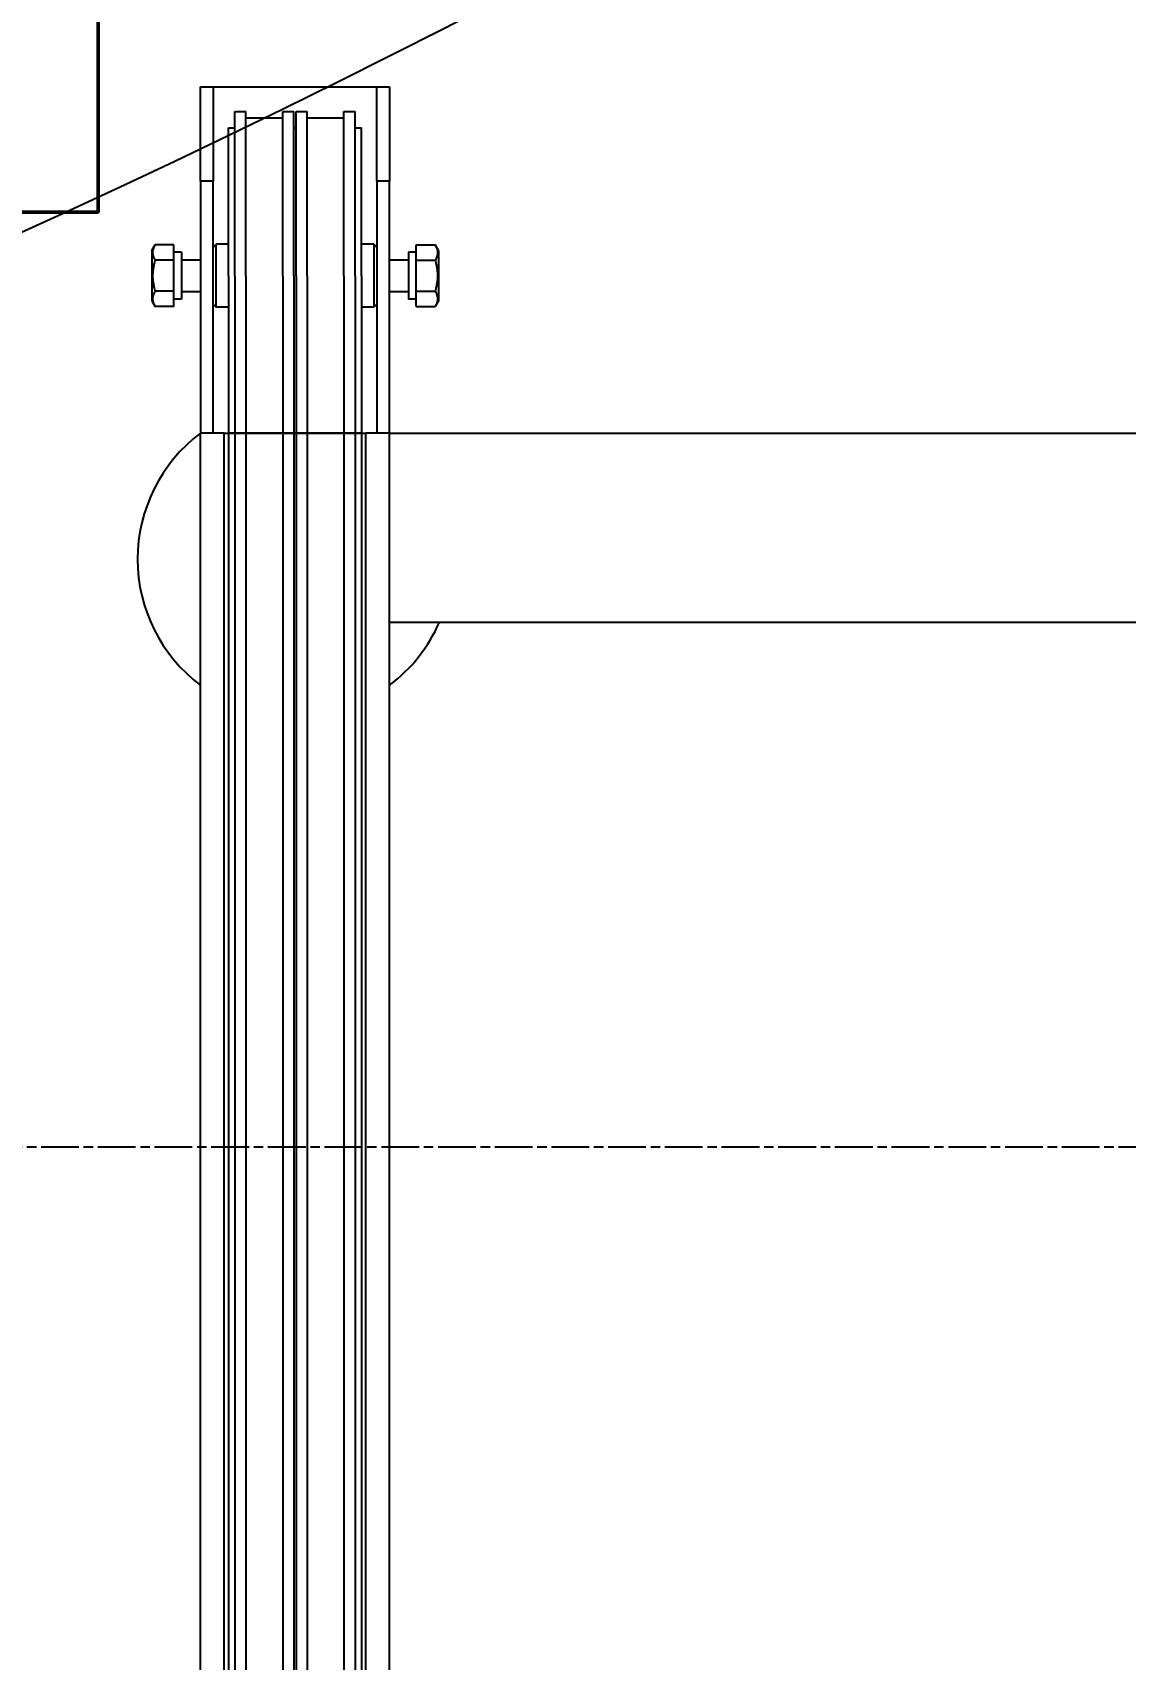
# Model space of a CAD drawing. Header units: millimetres. Extents: x -383313 to -161684, y -117025 to 99224.
# Drawn here: x -343197 to -342850, y -9055 to -8538 of the extents above; entities that cross this region are included whole.
import ezdxf

# ---------------------------------------------------------------- set-up
doc = ezdxf.new("R2010")
doc.units = ezdxf.units.MM
doc.header["$MEASUREMENT"] = 0
doc.linetypes.add('AM_ISO08W050', pattern=[18, 12, -1.5, 3, -1.5])
doc.linetypes.add('DASHED', pattern=[0.75, 0.5, -0.25])
doc.layers.get('Defpoints').update_dxf_attribs({"color": 31})
for name, color, linetype in [('001__КОНСТРУКТИВ__размеры внутр.', 7, 'Continuous'), ('PV-F89', 7, 'Continuous'), ('Робот', 30, 'Continuous')]:
    doc.layers.add(name, color=color, linetype=linetype)
doc.layers.add('AM_7', color=4, linetype='AM_ISO08W050', lineweight=25)
doc.styles.add('PSTUDIO', font='arial.ttf')
doc.dimstyles.new('PS_TICK', dxfattribs={"dimscale": 100, "dimtxt": 2.5, "dimasz": 1, "dimexe": 2, "dimexo": 2, "dimgap": 1, "dimtad": 1, "dimdec": 0, "dimzin": 0, "dimdsep": 46, "dimtxsty": 'PSTUDIO', "dimblk": 'ARCHTICK', "dimcen": 2, "dimdle": 1.5, "dimse1": 1, "dimse2": 1, "dimadec": 0, "dimazin": 0, "dimtfac": 1, "dimtdec": 0, "dimtix": 1, "dimtmove": 1, "dimatfit": 3, "dimldrblk": 'ARCHTICK', "dimfxl": 1, "dimtolj": 1, "dimtzin": 0, "dimarcsym": 0})

# ---------------------------------------------------------------- blocks, each defined once
blk = doc.blocks.new('A$Cd2819ec4')
at = {"layer": 'AM_7'}
blk.add_line((725.21, 199.42), (-722.94, 199.42), dxfattribs=at)
blk = doc.blocks.new('Робот ABB IRB660_3.15 (сверху)')
at = {"layer": 'Робот'}
blk.add_circle((0, 0), 3150, dxfattribs=at)
blk = doc.blocks.new('*U149')
at = {"layer": 'PV-F89'}
for p, q in [((3079.85, 2014.37), (3078.03, 2013.32)), ((3095.85, 2014.37), (3079.85, 2014.37)), ((3095.85, 2014.37), (3097.66, 2013.32)), ((3078.03, 2007.37), (3078.03, 2013.32)), ((3082.94, 2007.37), (3082.94, 2013.32)), ((3092.76, 2007.37), (3092.76, 2013.32)), ((3097.66, 2007.37), (3097.66, 2013.32)), ((3078.03, 2007.37), (3082.94, 2007.37)), ((3080.35, 2004.87), (3080.35, 2007.37)), ((3095.35, 2004.87), (3080.35, 2004.87)), ((3082.85, 2004.87), (3082.85, 1998.87)), ((3082.94, 2007.37), (3092.76, 2007.37)), ((3092.76, 2007.37), (3097.66, 2007.37)), ((3092.85, 2004.87), (3092.85, 1998.87)), ((3095.35, 2004.87), (3095.35, 2007.37)), ((1757.85, 1998.87), (3037.85, 1998.87)), ((3037.85, 1991.37), (3037.85, 1998.87)), ((3117.85, 1998.87), (3037.85, 1998.87)), ((3117.85, 1994.87), (3117.85, 1998.87)), ((3117.85, 1998.87), (3147.85, 1998.87)), ((3147.85, 1998.87), (3147.85, 1994.87)), ((3037.85, 1994.87), (3117.85, 1994.87)), ((3078.85, 1994.87), (3077.85, 1993.87)), ((3077.85, 1993.87), (3097.85, 1993.87)), ((3077.85, 1989.98), (3077.85, 1993.87)), ((3096.85, 1994.87), (3097.85, 1993.87)), ((3097.85, 1989.98), (3097.85, 1993.87)), ((3147.85, 1994.87), (3117.85, 1994.87)), ((3147.85, 1994.87), (3147.85, 1990.87)), ((1757.85, 1991.37), (3037.85, 1991.37)), ((3037.85, 1989.98), (1757.85, 1989.98)), ((3037.85, 1991.37), (3037.85, 1989.98)), ((3087.85, 1989.98), (3037.85, 1989.98)), ((3037.85, 1987.97), (3037.85, 1989.98)), ((3037.85, 1989.98), (3037.85, 1987.97)), ((3087.85, 1989.98), (3134.74, 1989.98)), ((3134.74, 1989.98), (3134.74, 1987.97)), ((3147.85, 1990.87), (3147.85, 1946.87)), ((3037.85, 1987.97), (1757.85, 1987.97)), ((3037.85, 1984.47), (1757.85, 1984.47)), ((3087.85, 1987.97), (3037.85, 1987.97)), ((3037.85, 1984.47), (3037.85, 1987.97)), ((3037.85, 1987.97), (3037.85, 1984.47)), ((3087.85, 1984.47), (3037.85, 1984.47)), ((3037.85, 1972.79), (3037.85, 1984.47)), ((3037.85, 1984.47), (3037.85, 1972.79)), ((3087.85, 1987.97), (3139.95, 1987.97)), ((3087.85, 1984.47), (3139.95, 1984.47)), ((3137.92, 1984.47), (3137.92, 1972.79)), ((3139.95, 1987.97), (3139.95, 1984.47)), ((3037.85, 1972.79), (1757.85, 1972.79)), ((3037.85, 1969.29), (1757.85, 1969.29)), ((3037.85, 1968.51), (1757.85, 1968.51)), ((3087.85, 1972.79), (3037.85, 1972.79)), ((3037.85, 1969.29), (3037.85, 1972.79)), ((3037.85, 1972.79), (3037.85, 1969.29)), ((3037.85, 1968.51), (3037.85, 1969.29)), ((3087.85, 1969.29), (3037.85, 1969.29)), ((3037.85, 1969.29), (3037.85, 1968.51)), ((3087.85, 1968.51), (3037.85, 1968.51)), ((3037.85, 1965.01), (3037.85, 1968.51)), ((3037.85, 1968.51), (3037.85, 1965.01)), ((3087.85, 1972.79), (3139.95, 1972.79)), ((3087.85, 1969.29), (3139.95, 1969.29)), ((3087.85, 1968.51), (3139.95, 1968.51)), ((3134.74, 1969.29), (3134.74, 1968.51)), ((3139.95, 1972.79), (3139.95, 1969.29)), ((3139.95, 1968.51), (3139.95, 1965.01)), ((3037.85, 1965.01), (1757.85, 1965.01)), ((3087.85, 1965.01), (3037.85, 1965.01)), ((3037.85, 1953.33), (3037.85, 1965.01)), ((3037.85, 1965.01), (3037.85, 1953.33)), ((3087.85, 1965.01), (3139.95, 1965.01)), ((3137.92, 1965.01), (3137.92, 1953.33)), ((3037.85, 1953.33), (1757.85, 1953.33)), ((3087.85, 1953.33), (3037.85, 1953.33)), ((3037.85, 1949.83), (3037.85, 1953.33)), ((3037.85, 1953.33), (3037.85, 1949.83)), ((3087.85, 1953.33), (3139.95, 1953.33)), ((3139.95, 1953.33), (3139.95, 1949.83)), ((3037.85, 1949.83), (1757.85, 1949.83)), ((3037.85, 1947.82), (1757.85, 1947.82)), ((3087.85, 1949.83), (3037.85, 1949.83)), ((3037.85, 1947.82), (3037.85, 1949.83)), ((3037.85, 1949.83), (3037.85, 1947.82)), ((3087.85, 1947.82), (3037.85, 1947.82)), ((3037.85, 1947.82), (3037.85, 1946.37)), ((3077.85, 1943.87), (3077.85, 1947.82)), ((3087.85, 1949.83), (3139.95, 1949.83)), ((3087.85, 1947.82), (3134.74, 1947.82)), ((3097.85, 1943.87), (3097.85, 1947.82)), ((3134.74, 1949.83), (3134.74, 1947.82)), ((1757.85, 1946.37), (3037.85, 1946.37)), ((3037.85, 1938.87), (3037.85, 1946.37)), ((3117.85, 1942.87), (3037.85, 1942.87)), ((3097.85, 1943.87), (3077.85, 1943.87)), ((3078.85, 1942.87), (3077.85, 1943.87)), ((3096.85, 1942.87), (3097.85, 1943.87)), ((3117.85, 1938.87), (3117.85, 1942.87)), ((3117.85, 1942.87), (3147.85, 1942.87)), ((3147.85, 1946.87), (3147.85, 1942.87)), ((3147.85, 1942.87), (3147.85, 1938.87)), ((1757.85, 1938.87), (3037.85, 1938.87)), ((2977.85, 1938.87), (2977.85, 1473.87)), ((3037.85, 1938.87), (3117.85, 1938.87)), ((3037.85, 1938.87), (3037.85, 1473.87)), ((3082.85, 1938.87), (3082.85, 1932.87)), ((3092.85, 1938.87), (3092.85, 1932.87)), ((3147.85, 1938.87), (3117.85, 1938.87)), ((3095.35, 1932.87), (3080.35, 1932.87)), ((3080.35, 1930.37), (3080.35, 1932.87)), ((3095.35, 1930.37), (3095.35, 1932.87)), ((3078.03, 1930.37), (3082.94, 1930.37)), ((3078.03, 1930.37), (3078.03, 1924.41)), ((3082.94, 1930.37), (3092.76, 1930.37)), ((3082.94, 1930.37), (3082.94, 1924.41)), ((3092.76, 1930.37), (3097.66, 1930.37)), ((3092.76, 1930.37), (3092.76, 1924.41)), ((3097.66, 1930.37), (3097.66, 1924.41)), ((3079.85, 1923.37), (3078.03, 1924.41)), ((3095.85, 1923.37), (3079.85, 1923.37)), ((3095.85, 1923.37), (3097.66, 1924.41))]:
    blk.add_line(p, q, dxfattribs=at)
for start, end in [(36.8699, 143.1301), (216.8699, 246.4218)]:
    blk.add_arc((2997.85, 1968.87), 50, start, end, dxfattribs=at)
for points in [[(3082.94, 2013.32), (3080.49, 2014.74), (3078.03, 2013.32)], [(3092.76, 2013.32), (3087.85, 2014.74), (3082.94, 2013.32)], [(3097.66, 2013.32), (3095.21, 2014.74), (3092.76, 2013.32)], [(3082.94, 1924.41), (3080.49, 1923), (3078.03, 1924.41)], [(3092.76, 1924.41), (3087.85, 1923), (3082.94, 1924.41)], [(3097.66, 1924.41), (3095.21, 1923), (3092.76, 1924.41)]]:
    blk.add_rational_spline(points, [1.22364575665, 1.41294441399, 1.22364575665], degree=2, dxfattribs=at)
blk = doc.blocks.new('_ArchTick')
at = {"color": 0, "linetype": 'ByBlock', "const_width": 0.15}
blk.add_lwpolyline([(-0.5, -0.5), (0.5, 0.5)], dxfattribs=at)
blk = doc.blocks.new('*D253')
at = {"layer": '001__КОНСТРУКТИВ__размеры внутр.', "color": 0, "lineweight": -2, "ltscale": 100, "transparency": 16777216}
blk.add_line((-345485.51, -9217.13), (-343185.51, -9217.13), dxfattribs=at)
at = {"layer": 'Defpoints', "color": 0, "ltscale": 100, "transparency": 16777216}
for p in [(-345335.51, -8492.09), (-343335.51, -8492.09), (-343335.51, -9217.13)]:
    blk.add_point(p, dxfattribs=at)
at = {"layer": '001__КОНСТРУКТИВ__размеры внутр.', "color": 0, "lineweight": -2, "ltscale": 100, "transparency": 16777216, "xscale": 100, "yscale": 100, "zscale": 100, "rotation": 180}
blk.add_blockref('_ArchTick', (-345335.51, -9217.13), dxfattribs=at)
at = {"layer": '001__КОНСТРУКТИВ__размеры внутр.', "color": 0, "lineweight": -2, "ltscale": 100, "transparency": 16777216, "xscale": 100, "yscale": 100, "zscale": 100}
blk.add_blockref('_ArchTick', (-343335.51, -9217.13), dxfattribs=at)
at = {"layer": '001__КОНСТРУКТИВ__размеры внутр.', "color": 0, "ltscale": 100, "transparency": 16777216, "insert": (-344335.51, -8989.49), "char_height": 250, "attachment_point": 5, "style": 'PSTUDIO'}
blk.add_mtext('\\A1;2000', dxfattribs=at)

msp = doc.modelspace()

# ---------------------------------------------------------------- linework, layer by layer
at = {"lineweight": 50, "ltscale": 100}
msp.add_lwpolyline([(-343277.16775, -8509.71038), (-343176.56451, -8509.71038), (-343176.56451, -8595.16357), (-343277.16775, -8595.16357)], close=True, dxfattribs=at)

# ---------------------------------------------------------------- block references
at = {"linetype": 'DASHED', "xscale": -1}
msp.add_blockref('A$Cd2819ec4', (-342559.41219, -9091.33826), dxfattribs=at)
at = {"layer": 'PV-F89', "rotation": 90}
msp.add_blockref('*U149', (-341145.14625, -11703.18271), dxfattribs=at)
at = {"layer": 'Робот', "rotation": 180}
msp.add_blockref('Робот ABB IRB660_3.15 (сверху)', (-344500.63713, -5731.42318), dxfattribs=at)

# ---------------------------------------------------------------- dimensions: what is measured, and where the dimension line sits
at = {"layer": '001__КОНСТРУКТИВ__размеры внутр.', "ltscale": 100}
dim = msp.add_linear_dim(base=(-343335.51332, -9217.13039), p1=(-345335.51332, -8492.09281), p2=(-343335.51332, -8492.09281), dimstyle='PS_TICK', dxfattribs=at)
dim.commit()
dim.dimension.update_dxf_attribs({"geometry": '*D253', "text_midpoint": (-344335.51332, -8989.48714)})

doc.saveas('drawing.dxf')
